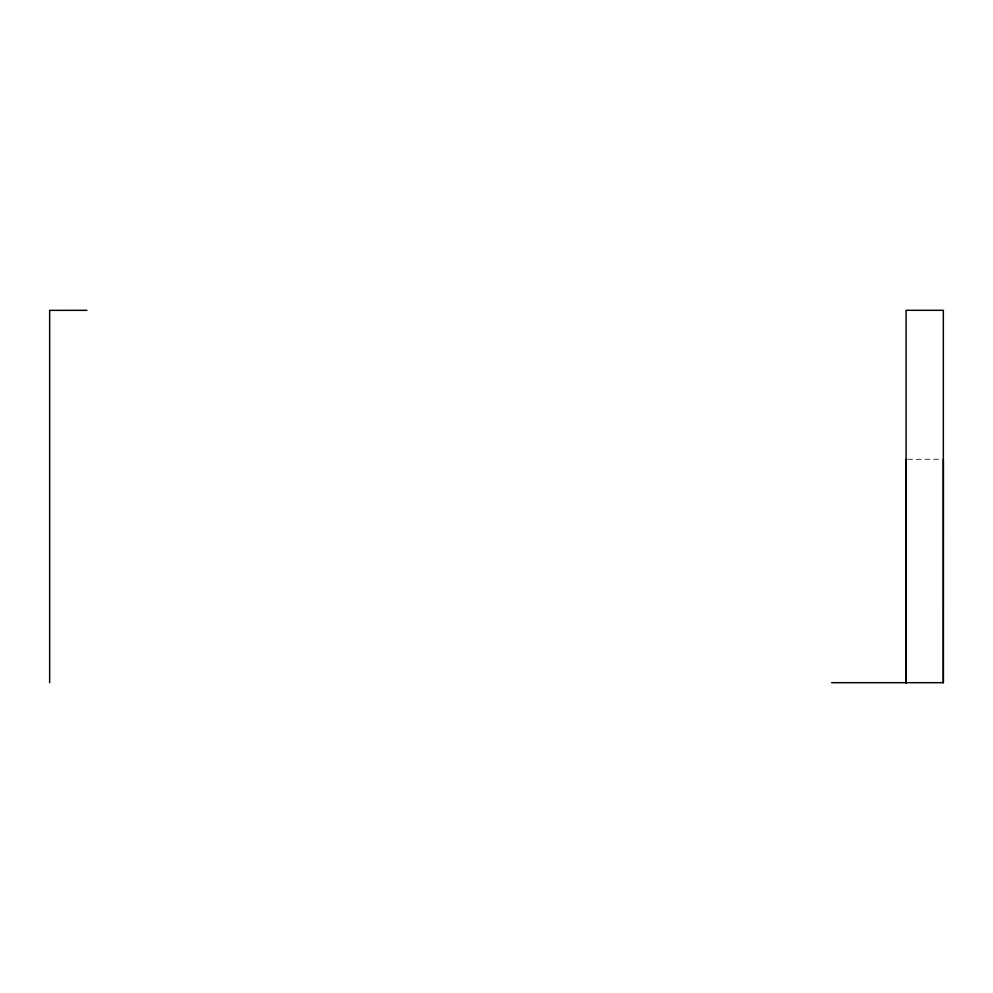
<?xml version="1.0" encoding="UTF-8"?>
<svg xmlns="http://www.w3.org/2000/svg" width="993" height="993" viewBox="0 0 993 993"><rect width="100%" height="100%" fill="white"/><g stroke="black" fill="none" stroke-linecap="round" stroke-linejoin="round"><path stroke-width="0.74" stroke-dasharray="4.96 3.72" d="M907.59 459.262L940.371 459.262"/><path stroke-width="1.49" d="M906.1 649.732L906.1 682.688L906.1 310.312L943.338 310.312L943.338 682.688L831.625 682.688M943.338 682.688L943.35 459.262M86.888 310.337L49.65 310.35L49.65 682.688M906.1 587.322L906.1 602.18M906.1 459.262L906.1 682.688"/></g></svg>
